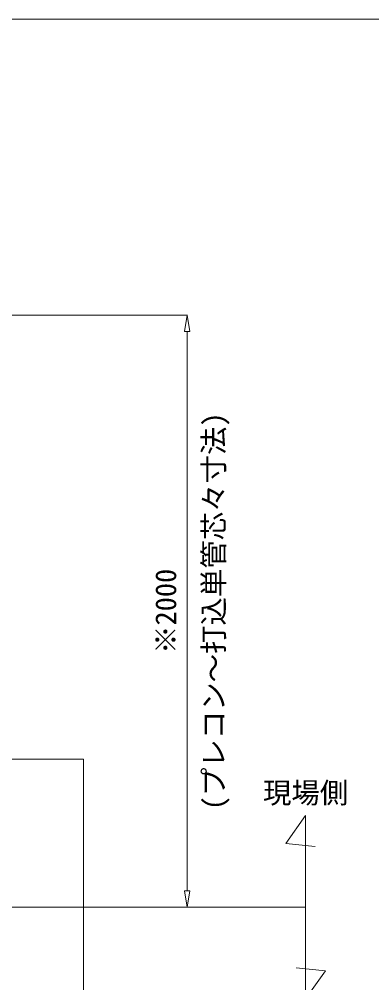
# Model space of a CAD drawing. Units: millimetres, scale not verified. Extents: x -10075 to 10075, y -16938 to 16938.
# Drawn here: x 1908 to 3099, y 13682 to 16938 of the extents above; entities that cross this region are included whole.
import ezdxf
from ezdxf.enums import TextEntityAlignment as Align

# ---------------------------------------------------------------- set-up
doc = ezdxf.new("R2010")
doc.units = ezdxf.units.MM
doc.header["$LTSCALE"] = 90
doc.linetypes.add('CHAIN2', pattern=[12, 9, -1, 1, -1])
for name, color, linetype, lineweight in [('0-A_基礎工事用PCA大', 134, 'Continuous', 18), ('0-B_図面枠', 134, 'Continuous', 18), ('0-C_寸法', 134, 'Continuous', 18), ('1-6_通芯', 134, 'CHAIN2', 18), ('1-B_文字', 134, 'Continuous', 18)]:
    doc.layers.add(name, color=color, linetype=linetype, lineweight=lineweight)
doc.styles.add('ＭＳ ゴシック', font='')
doc.styles.get('ＭＳ ゴシック').set_extended_font_data('MS Gothic')

msp = doc.modelspace()

# ---------------------------------------------------------------- linework, layer by layer
at = {"layer": '0-A_基礎工事用PCA大'}
msp.add_lwpolyline([(1124.84, 13793.51), (1124.84, 13437.5), (2124.84, 13437.5), (2124.84, 14437.5), (1742.96, 14437.5)], dxfattribs=at)
at = {"layer": '0-B_図面枠'}
msp.add_lwpolyline([(-10075.16, 16937.5), (10049.84, 16937.5), (10049.84, 3062.5), (-10075.16, 3062.5)], close=True, dxfattribs=at)
at = {"layer": '0-C_寸法'}
for p, q in [((1839.82, 15937.5), (2476.84, 15937.5)), ((2466.67, 15882.5), (2475.84, 15937.5)), ((2475.84, 15937.5), (2485.01, 15882.5)), ((2466.67, 15882.5), (2485.01, 15882.5)), ((2475.84, 15882.5), (2475.84, 13992.5)), ((2466.67, 13992.5), (2475.84, 13937.5)), ((2466.67, 13992.5), (2485.01, 13992.5)), ((2475.84, 13937.5), (2485.01, 13992.5)), ((1792.13, 13937.5), (2476.84, 13937.5))]:
    msp.add_line(p, q, dxfattribs=at)
at = {"layer": '1-6_通芯'}
msp.add_line((-8425.16, 13937.5), (2875.84, 13937.5), dxfattribs=at)
at = {"layer": '1-B_文字'}
for points in [[(2875.84, 14247.45), (2809.1, 14152.85), (2908.1, 14142.43)], [(2875.84, 14247.45), (2875.84, 13627.55), (2942.59, 13722.15), (2843.58, 13732.57)]]:
    msp.add_lwpolyline(points, dxfattribs=at)

# ---------------------------------------------------------------- texts
at = {"layer": '0-C_寸法', "style": 'ＭＳ ゴシック'}
for s, p in [('(プレコン～打込単管芯々寸法)', (2621.44, 14265.5)), ('※2000', (2459.55, 14793.5))]:
    msp.add_text(s, height=70.38, rotation=90, dxfattribs=at).set_placement(p, align=Align.BOTTOM_LEFT)
at = {"layer": '1-B_文字', "style": 'ＭＳ ゴシック'}
msp.add_text('現場側', height=70.38, dxfattribs=at).set_placement((2731.84, 14267.85), align=Align.BOTTOM_LEFT)

doc.saveas('drawing.dxf')
